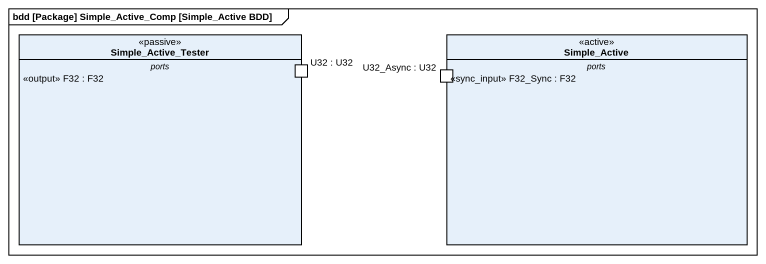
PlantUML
@startuml
mainframe bdd [Package] Simple_Active_Comp [Simple_Active BDD]
hide circle
hide empty members
class Simple_Active_Tester <<passive>> {
  -- ports --
  <<output>> F32 : F32
  -- ports --
  U32 : U32
}
class Simple_Active <<active>> {
  -- ports --
  <<sync_input>> F32_Sync : F32
  -- ports --
  U32_Async : U32
}
@enduml
